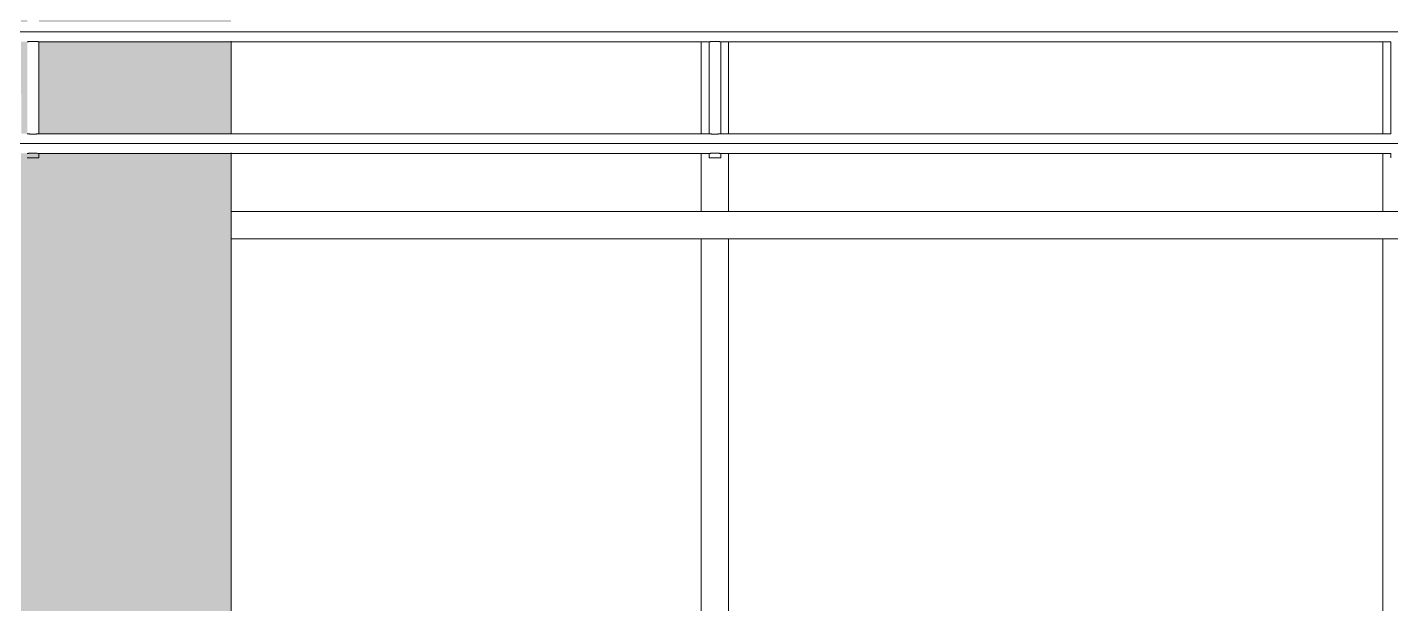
# Model space of a CAD drawing. Header units: metres. Extents: x -199 to 506, y -5 to 23.
# Drawn here: x -189.191 to -186.226, y 1.391 to 2.644 of the extents above; entities that cross this region are included whole.
import ezdxf

# ---------------------------------------------------------------- set-up
doc = ezdxf.new("R2010")
doc.units = ezdxf.units.M
for name, color, linetype, lineweight in [('06MUR', 8, 'Continuous', 9), ('26VENT', 144, 'Continuous', 5), ('54ESTRUCTURA', 1, 'Continuous', 9), ('54ESTRUCTURA-1', 152, 'Continuous', 9)]:
    doc.layers.add(name, color=color, linetype=linetype, lineweight=lineweight)

# ---------------------------------------------------------------- blocks, each defined once
blk = doc.blocks.new('Solar Shade-Aluminium-01 - Solar Shade-Aluminium-01-7044055-600rNorthElevEjeA Paint')
at = {"layer": '06MUR'}
for p, q in [((-195.0751, 2.6334), (-183.219, 2.6334)), ((-189.1652, 2.6121), (-187.7084, 2.6121)), ((-189.1652, 2.4121), (-189.1652, 2.6121)), ((-187.7084, 2.6121), (-187.7084, 2.4121)), ((-187.683, 2.6121), (-186.2262, 2.6121)), ((-187.683, 2.4121), (-187.683, 2.6121)), ((-186.2262, 2.6121), (-186.2262, 2.4121)), ((-187.7084, 2.4121), (-189.1652, 2.4121)), ((-186.2262, 2.4121), (-187.683, 2.4121)), ((-195.0751, 2.3908), (-183.219, 2.3908)), ((-189.1906, 2.36), (-189.1652, 2.36)), ((-189.1652, 2.36), (-189.1906, 2.36)), ((-189.1652, 2.3695), (-187.7084, 2.3695)), ((-189.1652, 2.36), (-189.1652, 2.3695)), ((-187.7084, 2.3695), (-187.7084, 2.36)), ((-187.7084, 2.36), (-187.683, 2.36)), ((-187.683, 2.36), (-187.7084, 2.36)), ((-187.683, 2.3695), (-186.2262, 2.3695)), ((-187.683, 2.36), (-187.683, 2.3695)), ((-186.2262, 2.3695), (-186.2262, 2.36))]:
    blk.add_line(p, q, dxfattribs=at)
for points, knots in [([(-189.1906, 2.6121), (-189.1906, 2.6121), (-189.1905, 2.6121), (-189.1899, 2.6122), (-189.189, 2.6122), (-189.1877, 2.6123), (-189.1861, 2.6124), (-189.1843, 2.6125), (-189.1823, 2.6126), (-189.18, 2.6127), (-189.1778, 2.6127), (-189.176, 2.6127), (-189.1742, 2.6126), (-189.172, 2.6126), (-189.1697, 2.6124), (-189.1678, 2.6123), (-189.1658, 2.6122), (-189.1653, 2.6121), (-189.1652, 2.6121)], [0, 0, 0, 0, 0.055556, 0.111111, 0.166667, 0.222222, 0.277778, 0.333333, 0.388889, 0.444444, 0.513889, 0.548611, 0.583333, 0.652778, 0.722222, 0.791667, 0.861111, 1, 1, 1, 1]), ([(-187.7084, 2.6121), (-187.7084, 2.6121), (-187.7083, 2.6121), (-187.7077, 2.6122), (-187.7067, 2.6122), (-187.7055, 2.6123), (-187.7039, 2.6124), (-187.7021, 2.6125), (-187.7001, 2.6126), (-187.6977, 2.6127), (-187.6956, 2.6127), (-187.6938, 2.6127), (-187.692, 2.6126), (-187.6898, 2.6126), (-187.6875, 2.6124), (-187.6856, 2.6123), (-187.6836, 2.6122), (-187.683, 2.6121), (-187.683, 2.6121)], [0, 0, 0, 0, 0.055556, 0.111111, 0.166667, 0.222222, 0.277778, 0.333333, 0.388889, 0.444444, 0.513889, 0.548611, 0.583333, 0.652778, 0.722222, 0.791667, 0.861111, 1, 1, 1, 1]), ([(-189.1652, 2.4121), (-189.1653, 2.4121), (-189.1656, 2.4121), (-189.1669, 2.412), (-189.1682, 2.4119), (-189.1697, 2.4118), (-189.1716, 2.4117), (-189.1736, 2.4116), (-189.1759, 2.4115), (-189.178, 2.4115), (-189.1799, 2.4115), (-189.1817, 2.4116), (-189.1839, 2.4116), (-189.1862, 2.4118), (-189.1881, 2.4119), (-189.19, 2.412), (-189.1906, 2.4121), (-189.1906, 2.4121)], [0, 0, 0, 0, 0.111111, 0.166667, 0.222222, 0.277778, 0.333333, 0.388889, 0.444444, 0.513889, 0.548611, 0.583333, 0.652778, 0.722222, 0.791667, 0.861111, 1, 1, 1, 1]), ([(-187.683, 2.4121), (-187.683, 2.4121), (-187.6834, 2.4121), (-187.6847, 2.412), (-187.6859, 2.4119), (-187.6875, 2.4118), (-187.6893, 2.4117), (-187.6913, 2.4116), (-187.6937, 2.4115), (-187.6958, 2.4115), (-187.6976, 2.4115), (-187.6994, 2.4116), (-187.7016, 2.4116), (-187.7039, 2.4118), (-187.7058, 2.4119), (-187.7078, 2.412), (-187.7084, 2.4121), (-187.7084, 2.4121)], [0, 0, 0, 0, 0.111111, 0.166667, 0.222222, 0.277778, 0.333333, 0.388889, 0.444444, 0.513889, 0.548611, 0.583333, 0.652778, 0.722222, 0.791667, 0.861111, 1, 1, 1, 1]), ([(-189.1906, 2.3695), (-189.1906, 2.3695), (-189.1905, 2.3695), (-189.1899, 2.3695), (-189.189, 2.3696), (-189.1877, 2.3697), (-189.1861, 2.3698), (-189.1843, 2.3699), (-189.1823, 2.37), (-189.18, 2.37), (-189.1778, 2.37), (-189.176, 2.37), (-189.1742, 2.37), (-189.172, 2.3699), (-189.1697, 2.3698), (-189.1678, 2.3697), (-189.1658, 2.3695), (-189.1653, 2.3695), (-189.1652, 2.3695)], [0, 0, 0, 0, 0.055556, 0.111111, 0.166667, 0.222222, 0.277778, 0.333333, 0.388889, 0.444444, 0.513889, 0.548611, 0.583333, 0.652778, 0.722222, 0.791667, 0.861111, 1, 1, 1, 1]), ([(-189.1757, 2.37), (-189.1766, 2.37), (-189.178, 2.37), (-189.1795, 2.37), (-189.1801, 2.37), (-189.1802, 2.37)], [0.4444444, 0.4444444, 0.4444444, 0.4444444, 0.5138889, 0.5486111, 0.5555556, 0.5555556, 0.5555556, 0.5555556]), ([(-187.7084, 2.3695), (-187.7084, 2.3695), (-187.7083, 2.3695), (-187.7077, 2.3695), (-187.7067, 2.3696), (-187.7055, 2.3697), (-187.7039, 2.3698), (-187.7021, 2.3699), (-187.7001, 2.37), (-187.6977, 2.37), (-187.6956, 2.37), (-187.6938, 2.37), (-187.692, 2.37), (-187.6898, 2.3699), (-187.6875, 2.3698), (-187.6856, 2.3697), (-187.6836, 2.3695), (-187.683, 2.3695), (-187.683, 2.3695)], [0, 0, 0, 0, 0.055556, 0.111111, 0.166667, 0.222222, 0.277778, 0.333333, 0.388889, 0.444444, 0.513889, 0.548611, 0.583333, 0.652778, 0.722222, 0.791667, 0.861111, 1, 1, 1, 1]), ([(-187.6935, 2.37), (-187.6944, 2.37), (-187.6958, 2.37), (-187.6973, 2.37), (-187.6978, 2.37), (-187.6979, 2.37)], [0.4444444, 0.4444444, 0.4444444, 0.4444444, 0.5138889, 0.5486111, 0.5555556, 0.5555556, 0.5555556, 0.5555556])]:
    blk.add_open_spline(points, degree=3, knots=knots, dxfattribs=at)
blk = doc.blocks.new('Rectangular Mullion - 60x167-7715937-600rNorthElevEjeA Paint')
at = {"layer": '26VENT'}
for p, q in [((-187.6957, 2.2436), (-188.7474, 2.2436)), ((-188.7474, 2.1836), (-187.6957, 2.1836))]:
    blk.add_line(p, q, dxfattribs=at)
blk = doc.blocks.new('Rectangular Mullion - 60x167-V17-600rNorthElevEjeA Paint')
at = {"layer": '26VENT'}
for p, q in [((-186.2135, 2.2436), (-187.6957, 2.2436)), ((-187.6957, 2.1836), (-186.2135, 2.1836))]:
    blk.add_line(p, q, dxfattribs=at)
blk = doc.blocks.new('Rectangular Mullion - 60x167-V18-600rNorthElevEjeA Paint')
at = {"layer": '26VENT'}
for p, q in [((-187.7257, 2.1836), (-187.6657, 2.1836)), ((-187.7257, 2.1836), (-187.7257, 0.11)), ((-187.6657, 0.11), (-187.6657, 2.1836)), ((-187.6657, 0.11), (-187.7257, 0.11))]:
    blk.add_line(p, q, dxfattribs=at)
blk = doc.blocks.new('Rectangular Mullion - 60x167-V20-600rNorthElevEjeA Paint')
at = {"layer": '26VENT'}
for p, q in [((-187.7257, 2.6127), (-187.7257, 2.4115)), ((-187.6657, 2.4115), (-187.6657, 2.6127)), ((-187.7257, 2.37), (-187.7257, 2.2436)), ((-187.6657, 2.2436), (-187.6657, 2.3701)), ((-187.6657, 2.2436), (-187.7257, 2.2436))]:
    blk.add_line(p, q, dxfattribs=at)
blk = doc.blocks.new('Rectangular Mullion - 60x167-V21-600rNorthElevEjeA Paint')
at = {"layer": '26VENT'}
for p, q in [((-186.2435, 2.6127), (-186.2435, 2.4115)), ((-186.1835, 2.4115), (-186.1835, 2.6127)), ((-186.2435, 2.37), (-186.2435, 2.2436)), ((-186.1835, 2.2436), (-186.1835, 2.3701)), ((-186.1835, 2.2436), (-186.2435, 2.2436))]:
    blk.add_line(p, q, dxfattribs=at)

msp = doc.modelspace()

# ---------------------------------------------------------------- hatches: boundary and pattern name
at = {"layer": '54ESTRUCTURA-1'}
h = msp.add_hatch(color=256, dxfattribs=at)
h.paths.add_polyline_path([(-189.1341, 0), (-188.976, 0), (-188.976, 2.3695), (-189.2046, 2.3695), (-189.2043, 0.6064), (-189.1928, 0.6028), (-189.1818, 0.5919), (-189.1778, 0.5742), (-189.1786, 0.172), (-189.1822, 0.1642), (-189.2046, 0.147), (-189.2046, 0), (-189.1547, 0)])
h.paths.add_polyline_path([(-189.2046, 0.3155), (-189.1962, 0.3205), (-189.2003, 0.3201), (-189.2046, 0.3159)])
h.paths.add_polyline_path([(-189.1912, 0.5793), (-189.1989, 0.5902), (-189.196, 0.5842), (-189.1932, 0.5813)])
h.paths.add_polyline_path([(-189.1652, 2.4121), (-188.976, 2.4121), (-188.976, 2.6121), (-189.1652, 2.6121), (-189.1652, 2.4747)])
h.paths.add_polyline_path([(-189.1906, 2.4121), (-189.1906, 2.6121), (-189.2046, 2.6121), (-189.2034, 2.4121), (-189.1989, 2.4121)])
h.paths.add_polyline_path([(-189.1272, 2.6547), (-188.976, 2.6547), (-188.976, 2.8547), (-189.1652, 2.8547), (-189.1652, 2.6547), (-189.1341, 2.6547)])
h.paths.add_polyline_path([(-189.2032, 2.6547), (-189.1906, 2.6547), (-189.1906, 2.8547), (-189.2046, 2.8547), (-189.2046, 2.6547)])
h.paths.add_polyline_path([(-189.128, 2.8974), (-188.976, 2.8974), (-188.976, 3.0974), (-189.1652, 3.0974), (-189.1619, 2.8974), (-189.1341, 2.8974)])
h.paths.add_polyline_path([(-189.1906, 2.8974), (-189.1906, 3.0974), (-189.2046, 3.0974), (-189.2031, 2.8974), (-189.1989, 2.8974)])
h.paths.add_polyline_path([(-189.1288, 3.14), (-188.976, 3.14), (-188.976, 3.34), (-189.151, 3.34), (-189.151, 3.332), (-189.1652, 3.332), (-189.1625, 3.14), (-189.1341, 3.14)])
h.paths.add_polyline_path([(-189.1906, 3.14), (-189.1906, 3.332), (-189.2046, 3.332), (-189.203, 3.14), (-189.1989, 3.14)])
h = msp.add_hatch(color=256, dxfattribs=at)
h.paths.add_polyline_path([(-188.976, 0), (-188.7474, 0), (-188.7486, 2.3695), (-188.976, 2.3695), (-188.976, 0.06)])
h.paths.add_polyline_path([(-188.7487, 2.4121), (-188.7474, 2.4121), (-188.7488, 2.6121), (-188.976, 2.6121), (-188.976, 2.4121), (-188.7531, 2.4121)])
h.paths.add_polyline_path([(-188.7531, 2.6547), (-188.7474, 2.6547), (-188.7489, 2.8547), (-188.976, 2.8547), (-188.976, 2.6547), (-188.7572, 2.6547)])
h.paths.add_polyline_path([(-188.8335, 2.8974), (-188.7474, 2.8974), (-188.749, 3.0974), (-188.976, 3.0974), (-188.976, 2.8974), (-188.8449, 2.8974)])
h.paths.add_polyline_path([(-188.976, 3.14), (-188.7474, 3.14), (-188.7491, 3.34), (-188.976, 3.34), (-188.976, 3.2796)])

# ---------------------------------------------------------------- linework, layer by layer
at = {"layer": '54ESTRUCTURA'}
for p, q in [((-188.7474, 2.411), (-188.7474, 2.6132)), ((-188.7474, 0), (-188.7474, 2.3706))]:
    msp.add_line(p, q, dxfattribs=at)

# ---------------------------------------------------------------- block references
at = {"layer": '06MUR'}
msp.add_blockref('Solar Shade-Aluminium-01 - Solar Shade-Aluminium-01-7044055-600rNorthElevEjeA Paint', (0, 0), dxfattribs=at)
at = {"layer": '26VENT'}
for name, p in [('Rectangular Mullion - 60x167-V20-600rNorthElevEjeA Paint', (0, 0)), ('Rectangular Mullion - 60x167-V21-600rNorthElevEjeA Paint', (0, 0)), ('Rectangular Mullion - 60x167-7715937-600rNorthElevEjeA Paint', (0, 0)), ('Rectangular Mullion - 60x167-V17-600rNorthElevEjeA Paint', (0, 0)), ('Rectangular Mullion - 60x167-V18-600rNorthElevEjeA Paint', (0, 0)), ('Rectangular Mullion - 60x167-V18-600rNorthElevEjeA Paint', (1.4822, 0))]:
    msp.add_blockref(name, p, dxfattribs=at)

doc.saveas('drawing.dxf')
